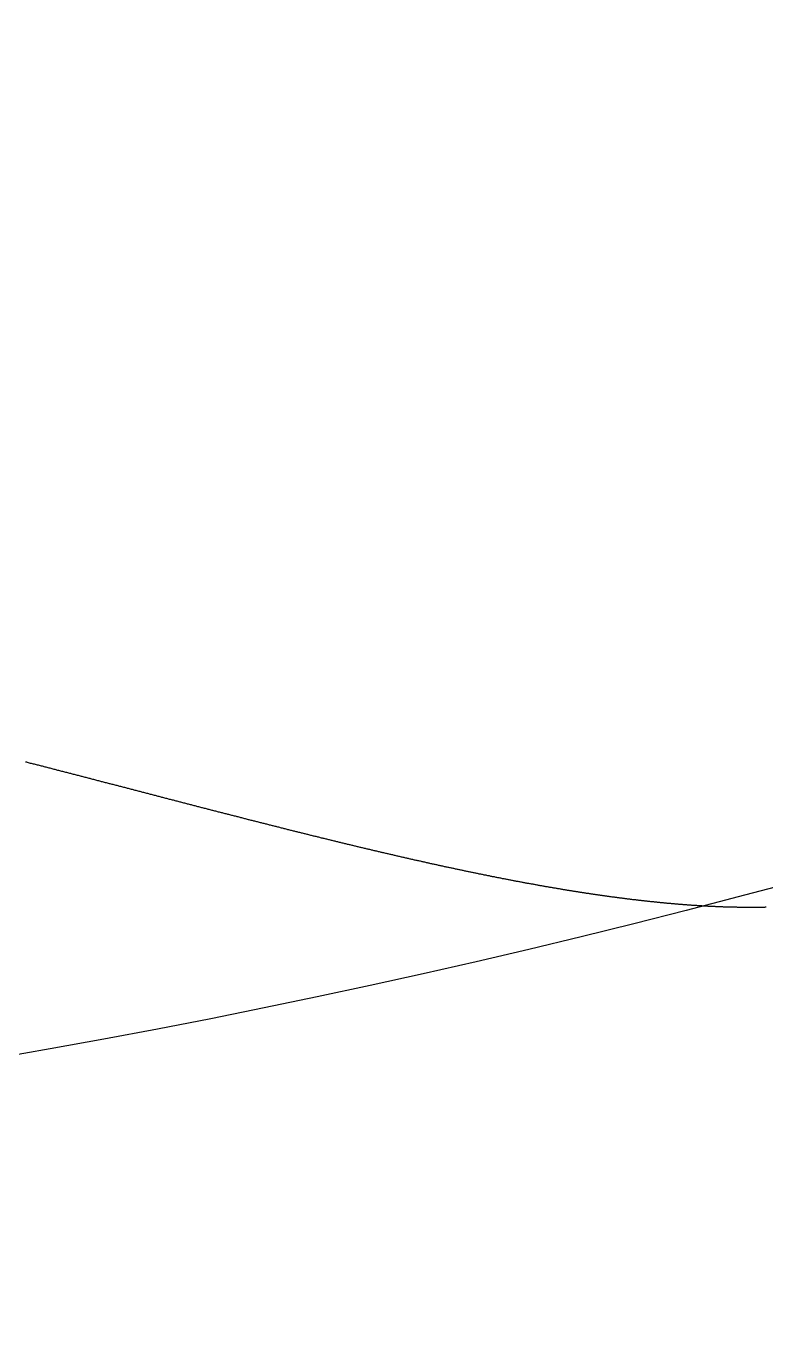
# Model space of a CAD drawing. Header units: millimetres. Extents: x 88 to 97873, y 32 to 55088.
# Drawn here: x 48748.306 to 48749.274, y 5017.401 to 5019.103 of the extents above; entities that cross this region are included whole.
import ezdxf

# ---------------------------------------------------------------- set-up
doc = ezdxf.new("R2010")
doc.units = ezdxf.units.MM
doc.header["$LTSCALE"] = 0.3

msp = doc.modelspace()

# ---------------------------------------------------------------- linework, layer by layer
msp.add_lwpolyline([(48748.3052, 5018.1409), (48748.3065, 5018.1406), (48748.3077, 5018.1402), (48748.309, 5018.1399), (48748.3103, 5018.1396), (48748.3116, 5018.1392), (48748.3129, 5018.1389), (48748.3142, 5018.1386), (48748.3154, 5018.1383), (48748.3167, 5018.1379), (48748.318, 5018.1376), (48748.3193, 5018.1373), (48748.3206, 5018.1369), (48748.3218, 5018.1366), (48748.3231, 5018.1363), (48748.3244, 5018.1359), (48748.3257, 5018.1356), (48748.327, 5018.1353), (48748.3283, 5018.135), (48748.3295, 5018.1346), (48748.3308, 5018.1343), (48748.3321, 5018.134), (48748.3334, 5018.1336), (48748.3346, 5018.1333), (48748.3359, 5018.133), (48748.3372, 5018.1327), (48748.3385, 5018.1323), (48748.3398, 5018.132), (48748.341, 5018.1317), (48748.3423, 5018.1313), (48748.3436, 5018.131), (48748.3449, 5018.1307), (48748.3461, 5018.1304), (48748.3474, 5018.13), (48748.3487, 5018.1297), (48748.35, 5018.1294), (48748.3512, 5018.129), (48748.3525, 5018.1287), (48748.3538, 5018.1284), (48748.3551, 5018.1281), (48748.3563, 5018.1277), (48748.3576, 5018.1274), (48748.3589, 5018.1271), (48748.3602, 5018.1267), (48748.3614, 5018.1264), (48748.3627, 5018.1261), (48748.364, 5018.1257), (48748.3652, 5018.1254), (48748.3665, 5018.1251), (48748.3678, 5018.1248), (48748.3691, 5018.1244), (48748.3703, 5018.1241), (48748.3716, 5018.1238), (48748.3729, 5018.1234), (48748.3741, 5018.1231), (48748.3754, 5018.1228), (48748.3767, 5018.1225), (48748.378, 5018.1221), (48748.3792, 5018.1218), (48748.3805, 5018.1215), (48748.3818, 5018.1211), (48748.383, 5018.1208), (48748.3843, 5018.1205), (48748.3856, 5018.1202), (48748.3868, 5018.1198), (48748.3881, 5018.1195), (48748.3894, 5018.1192), (48748.3906, 5018.1188), (48748.3919, 5018.1185), (48748.3932, 5018.1182), (48748.3944, 5018.1179), (48748.3957, 5018.1175), (48748.397, 5018.1172), (48748.3982, 5018.1169), (48748.3995, 5018.1165), (48748.4008, 5018.1162), (48748.402, 5018.1159), (48748.4033, 5018.1156), (48748.4045, 5018.1152), (48748.4058, 5018.1149), (48748.4071, 5018.1146), (48748.4083, 5018.1143), (48748.4096, 5018.1139), (48748.4109, 5018.1136), (48748.4121, 5018.1133), (48748.4134, 5018.1129), (48748.4146, 5018.1126), (48748.4159, 5018.1123), (48748.4172, 5018.112), (48748.4184, 5018.1116), (48748.4197, 5018.1113), (48748.4209, 5018.111), (48748.4222, 5018.1106), (48748.4235, 5018.1103), (48748.4247, 5018.11), (48748.426, 5018.1097), (48748.4272, 5018.1093), (48748.4285, 5018.109), (48748.4297, 5018.1087), (48748.431, 5018.1084), (48748.4323, 5018.108), (48748.4335, 5018.1077), (48748.4348, 5018.1074), (48748.436, 5018.1071), (48748.4373, 5018.1067), (48748.4385, 5018.1064), (48748.4398, 5018.1061), (48748.4411, 5018.1057), (48748.4423, 5018.1054), (48748.4436, 5018.1051), (48748.4448, 5018.1048), (48748.4461, 5018.1044), (48748.4473, 5018.1041), (48748.4486, 5018.1038), (48748.4498, 5018.1035), (48748.4511, 5018.1031), (48748.4523, 5018.1028), (48748.4536, 5018.1025), (48748.4548, 5018.1022), (48748.4561, 5018.1018), (48748.4573, 5018.1015), (48748.4586, 5018.1012), (48748.4598, 5018.1009), (48748.4611, 5018.1005), (48748.4623, 5018.1002), (48748.4636, 5018.0999), (48748.4648, 5018.0996), (48748.4661, 5018.0992), (48748.4673, 5018.0989), (48748.4686, 5018.0986), (48748.4698, 5018.0983), (48748.4711, 5018.0979), (48748.4723, 5018.0976), (48748.4736, 5018.0973), (48748.4748, 5018.097), (48748.4761, 5018.0966), (48748.4773, 5018.0963), (48748.4786, 5018.096), (48748.4798, 5018.0957), (48748.481, 5018.0953), (48748.4823, 5018.095), (48748.4835, 5018.0947), (48748.4848, 5018.0944), (48748.486, 5018.0941), (48748.4873, 5018.0937), (48748.4885, 5018.0934), (48748.4897, 5018.0931), (48748.491, 5018.0928), (48748.4922, 5018.0924), (48748.4935, 5018.0921), (48748.4947, 5018.0918), (48748.496, 5018.0915), (48748.4972, 5018.0912), (48748.4984, 5018.0908), (48748.4997, 5018.0905), (48748.5009, 5018.0902), (48748.5022, 5018.0899), (48748.5034, 5018.0895), (48748.5046, 5018.0892), (48748.5059, 5018.0889), (48748.5071, 5018.0886), (48748.5083, 5018.0883), (48748.5096, 5018.0879), (48748.5108, 5018.0876), (48748.5121, 5018.0873), (48748.5133, 5018.087), (48748.5145, 5018.0867), (48748.5158, 5018.0863), (48748.517, 5018.086), (48748.5182, 5018.0857), (48748.5195, 5018.0854), (48748.5207, 5018.0851), (48748.5219, 5018.0847), (48748.5232, 5018.0844), (48748.5244, 5018.0841), (48748.5256, 5018.0838), (48748.5269, 5018.0835), (48748.5281, 5018.0831), (48748.5293, 5018.0828), (48748.5306, 5018.0825), (48748.5318, 5018.0822), (48748.533, 5018.0819), (48748.5343, 5018.0816), (48748.5355, 5018.0812), (48748.5367, 5018.0809), (48748.5379, 5018.0806), (48748.5392, 5018.0803), (48748.5404, 5018.08), (48748.5416, 5018.0796), (48748.5429, 5018.0793), (48748.5441, 5018.079), (48748.5453, 5018.0787), (48748.5465, 5018.0784), (48748.5478, 5018.0781), (48748.549, 5018.0777), (48748.5502, 5018.0774), (48748.5514, 5018.0771), (48748.5527, 5018.0768), (48748.5539, 5018.0765), (48748.5551, 5018.0762), (48748.5563, 5018.0759), (48748.5576, 5018.0755), (48748.5588, 5018.0752), (48748.56, 5018.0749), (48748.5612, 5018.0746), (48748.5625, 5018.0743), (48748.5637, 5018.074), (48748.5649, 5018.0737), (48748.5661, 5018.0733), (48748.5673, 5018.073), (48748.5686, 5018.0727), (48748.5698, 5018.0724), (48748.571, 5018.0721), (48748.5722, 5018.0718), (48748.5734, 5018.0715), (48748.5747, 5018.0711), (48748.5759, 5018.0708), (48748.5771, 5018.0705), (48748.5783, 5018.0702), (48748.5795, 5018.0699), (48748.5808, 5018.0696), (48748.582, 5018.0693), (48748.5832, 5018.069), (48748.5844, 5018.0686), (48748.5856, 5018.0683), (48748.5868, 5018.068), (48748.588, 5018.0677), (48748.5893, 5018.0674), (48748.5905, 5018.0671), (48748.5917, 5018.0668), (48748.5929, 5018.0665), (48748.5941, 5018.0662), (48748.5953, 5018.0659), (48748.5965, 5018.0655), (48748.5977, 5018.0652), (48748.599, 5018.0649), (48748.6002, 5018.0646), (48748.6014, 5018.0643), (48748.6026, 5018.064), (48748.6038, 5018.0637), (48748.605, 5018.0634), (48748.6062, 5018.0631), (48748.6074, 5018.0628), (48748.6086, 5018.0625), (48748.6098, 5018.0622), (48748.6111, 5018.0619), (48748.6123, 5018.0615), (48748.6135, 5018.0612), (48748.6147, 5018.0609), (48748.6159, 5018.0606), (48748.6171, 5018.0603), (48748.6183, 5018.06), (48748.6195, 5018.0597), (48748.6207, 5018.0594), (48748.6219, 5018.0591), (48748.6231, 5018.0588), (48748.6243, 5018.0585), (48748.6255, 5018.0582), (48748.6267, 5018.0579), (48748.6279, 5018.0576), (48748.6291, 5018.0573), (48748.6303, 5018.057), (48748.6315, 5018.0567), (48748.6327, 5018.0564), (48748.6339, 5018.0561), (48748.6351, 5018.0558), (48748.6363, 5018.0555), (48748.6375, 5018.0552), (48748.6387, 5018.0549), (48748.6399, 5018.0545), (48748.6411, 5018.0542), (48748.6423, 5018.0539), (48748.6435, 5018.0536), (48748.6447, 5018.0533), (48748.6459, 5018.053), (48748.6471, 5018.0527), (48748.6483, 5018.0524), (48748.6495, 5018.0521), (48748.6507, 5018.0518), (48748.6519, 5018.0515), (48748.6531, 5018.0512), (48748.6543, 5018.0509), (48748.6555, 5018.0506), (48748.6567, 5018.0504), (48748.6579, 5018.0501), (48748.6591, 5018.0498), (48748.6602, 5018.0495), (48748.6614, 5018.0492), (48748.6626, 5018.0489), (48748.6638, 5018.0486), (48748.665, 5018.0483), (48748.6662, 5018.048), (48748.6674, 5018.0477), (48748.6686, 5018.0474), (48748.6698, 5018.0471), (48748.671, 5018.0468), (48748.6721, 5018.0465), (48748.6733, 5018.0462), (48748.6745, 5018.0459), (48748.6757, 5018.0456), (48748.6769, 5018.0453), (48748.6781, 5018.045), (48748.6793, 5018.0447), (48748.6804, 5018.0444), (48748.6816, 5018.0441), (48748.6828, 5018.0439), (48748.684, 5018.0436), (48748.6852, 5018.0433), (48748.6864, 5018.043), (48748.6875, 5018.0427), (48748.6887, 5018.0424), (48748.6899, 5018.0421), (48748.6911, 5018.0418), (48748.6923, 5018.0415), (48748.6935, 5018.0412), (48748.6946, 5018.0409), (48748.6958, 5018.0407), (48748.697, 5018.0404), (48748.6982, 5018.0401), (48748.6993, 5018.0398), (48748.7005, 5018.0395), (48748.7017, 5018.0392), (48748.7029, 5018.0389), (48748.7041, 5018.0386), (48748.7052, 5018.0383), (48748.7064, 5018.0381), (48748.7076, 5018.0378), (48748.7088, 5018.0375), (48748.7099, 5018.0372), (48748.7111, 5018.0369), (48748.7123, 5018.0366), (48748.7135, 5018.0363), (48748.7146, 5018.0361), (48748.7158, 5018.0358), (48748.717, 5018.0355), (48748.7181, 5018.0352), (48748.7193, 5018.0349), (48748.7205, 5018.0346), (48748.7217, 5018.0344), (48748.7228, 5018.0341), (48748.724, 5018.0338), (48748.7252, 5018.0335), (48748.7263, 5018.0332), (48748.7275, 5018.0329), (48748.7287, 5018.0327), (48748.7298, 5018.0324), (48748.731, 5018.0321), (48748.7322, 5018.0318), (48748.7333, 5018.0315), (48748.7345, 5018.0313), (48748.7357, 5018.031), (48748.7368, 5018.0307), (48748.738, 5018.0304), (48748.7392, 5018.0301), (48748.7403, 5018.0299), (48748.7415, 5018.0296), (48748.7427, 5018.0293), (48748.7438, 5018.029), (48748.745, 5018.0287), (48748.7461, 5018.0285), (48748.7473, 5018.0282), (48748.7485, 5018.0279), (48748.7496, 5018.0276), (48748.7508, 5018.0274), (48748.7519, 5018.0271), (48748.7531, 5018.0268), (48748.7543, 5018.0265), (48748.7554, 5018.0263), (48748.7566, 5018.026), (48748.7577, 5018.0257), (48748.7589, 5018.0254), (48748.76, 5018.0252), (48748.7612, 5018.0249), (48748.7624, 5018.0246), (48748.7635, 5018.0244), (48748.7647, 5018.0241), (48748.7658, 5018.0238), (48748.767, 5018.0235), (48748.7681, 5018.0233), (48748.7693, 5018.023), (48748.7704, 5018.0227), (48748.7716, 5018.0225), (48748.7727, 5018.0222), (48748.7739, 5018.0219), (48748.775, 5018.0217), (48748.7762, 5018.0214), (48748.7773, 5018.0211), (48748.7785, 5018.0209), (48748.7796, 5018.0206), (48748.7808, 5018.0203), (48748.7819, 5018.0201), (48748.7831, 5018.0198), (48748.7842, 5018.0195), (48748.7854, 5018.0193), (48748.7865, 5018.019), (48748.7877, 5018.0187), (48748.7888, 5018.0185), (48748.79, 5018.0182), (48748.7911, 5018.0179), (48748.7922, 5018.0177), (48748.7934, 5018.0174), (48748.7945, 5018.0171), (48748.7957, 5018.0169), (48748.7968, 5018.0166), (48748.798, 5018.0164), (48748.7991, 5018.0161), (48748.8002, 5018.0158), (48748.8014, 5018.0156), (48748.8025, 5018.0153), (48748.8037, 5018.0151), (48748.8048, 5018.0148), (48748.8059, 5018.0145), (48748.8071, 5018.0143), (48748.8082, 5018.014), (48748.8093, 5018.0138), (48748.8105, 5018.0135), (48748.8116, 5018.0133), (48748.8127, 5018.013), (48748.8139, 5018.0127), (48748.815, 5018.0125), (48748.8161, 5018.0122), (48748.8173, 5018.012), (48748.8184, 5018.0117), (48748.8195, 5018.0115), (48748.8207, 5018.0112), (48748.8218, 5018.011), (48748.8229, 5018.0107), (48748.8241, 5018.0105), (48748.8252, 5018.0102), (48748.8263, 5018.0099), (48748.8275, 5018.0097), (48748.8286, 5018.0094), (48748.8297, 5018.0092), (48748.8308, 5018.0089), (48748.832, 5018.0087), (48748.8331, 5018.0084), (48748.8342, 5018.0082), (48748.8354, 5018.0079), (48748.8365, 5018.0077), (48748.8376, 5018.0074), (48748.8387, 5018.0072), (48748.8399, 5018.007), (48748.841, 5018.0067), (48748.8421, 5018.0065), (48748.8432, 5018.0062), (48748.8443, 5018.006), (48748.8455, 5018.0057), (48748.8466, 5018.0055), (48748.8477, 5018.0052), (48748.8488, 5018.005), (48748.8499, 5018.0047), (48748.8511, 5018.0045), (48748.8522, 5018.0043), (48748.8533, 5018.004), (48748.8544, 5018.0038), (48748.8555, 5018.0035), (48748.8567, 5018.0033), (48748.8578, 5018.0031), (48748.8589, 5018.0028), (48748.86, 5018.0026), (48748.8611, 5018.0023), (48748.8622, 5018.0021), (48748.8633, 5018.0019), (48748.8645, 5018.0016), (48748.8656, 5018.0014), (48748.8667, 5018.0011), (48748.8678, 5018.0009), (48748.8689, 5018.0007), (48748.87, 5018.0004), (48748.8711, 5018.0002), (48748.8722, 5018), (48748.8733, 5017.9997), (48748.8745, 5017.9995), (48748.8756, 5017.9993), (48748.8767, 5017.999), (48748.8778, 5017.9988), (48748.8789, 5017.9986), (48748.88, 5017.9983), (48748.8811, 5017.9981), (48748.8822, 5017.9979), (48748.8833, 5017.9976), (48748.8844, 5017.9974), (48748.8855, 5017.9972), (48748.8866, 5017.9969), (48748.8877, 5017.9967), (48748.8888, 5017.9965), (48748.8899, 5017.9963), (48748.891, 5017.996), (48748.8921, 5017.9958), (48748.8932, 5017.9956), (48748.8943, 5017.9953), (48748.8954, 5017.9951), (48748.8965, 5017.9949), (48748.8976, 5017.9947), (48748.8987, 5017.9944), (48748.8998, 5017.9942), (48748.9009, 5017.994), (48748.902, 5017.9938), (48748.9031, 5017.9936), (48748.9042, 5017.9933), (48748.9053, 5017.9931), (48748.9064, 5017.9929), (48748.9075, 5017.9927), (48748.9086, 5017.9924), (48748.9097, 5017.9922), (48748.9108, 5017.992), (48748.9119, 5017.9918), (48748.913, 5017.9916), (48748.914, 5017.9913), (48748.9151, 5017.9911), (48748.9162, 5017.9909), (48748.9173, 5017.9907), (48748.9184, 5017.9905), (48748.9195, 5017.9903), (48748.9206, 5017.99), (48748.9217, 5017.9898), (48748.9228, 5017.9896), (48748.9238, 5017.9894), (48748.9249, 5017.9892), (48748.926, 5017.989), (48748.9271, 5017.9888), (48748.9282, 5017.9886), (48748.9293, 5017.9883), (48748.9303, 5017.9881), (48748.9314, 5017.9879), (48748.9325, 5017.9877), (48748.9336, 5017.9875), (48748.9347, 5017.9873), (48748.9357, 5017.9871), (48748.9368, 5017.9869), (48748.9379, 5017.9867), (48748.939, 5017.9865), (48748.9401, 5017.9863), (48748.9411, 5017.986), (48748.9422, 5017.9858), (48748.9433, 5017.9856), (48748.9444, 5017.9854), (48748.9454, 5017.9852), (48748.9465, 5017.985), (48748.9476, 5017.9848), (48748.9487, 5017.9846), (48748.9497, 5017.9844), (48748.9508, 5017.9842), (48748.9519, 5017.984), (48748.953, 5017.9838), (48748.954, 5017.9836), (48748.9551, 5017.9834), (48748.9562, 5017.9832), (48748.9572, 5017.983), (48748.9583, 5017.9828), (48748.9594, 5017.9826), (48748.9605, 5017.9824), (48748.9615, 5017.9822), (48748.9626, 5017.982), (48748.9637, 5017.9818), (48748.9647, 5017.9816), (48748.9658, 5017.9814), (48748.9669, 5017.9812), (48748.9679, 5017.981), (48748.969, 5017.9809), (48748.97, 5017.9807), (48748.9711, 5017.9805), (48748.9722, 5017.9803), (48748.9732, 5017.9801), (48748.9743, 5017.9799), (48748.9754, 5017.9797), (48748.9764, 5017.9795), (48748.9775, 5017.9793), (48748.9785, 5017.9791), (48748.9796, 5017.979), (48748.9806, 5017.9788), (48748.9817, 5017.9786), (48748.9828, 5017.9784), (48748.9838, 5017.9782), (48748.9849, 5017.978), (48748.9859, 5017.9778), (48748.987, 5017.9777), (48748.988, 5017.9775), (48748.9891, 5017.9773), (48748.9901, 5017.9771), (48748.9912, 5017.9769), (48748.9922, 5017.9767), (48748.9933, 5017.9766), (48748.9943, 5017.9764), (48748.9954, 5017.9762), (48748.9964, 5017.976), (48748.9975, 5017.9758), (48748.9985, 5017.9757), (48748.9996, 5017.9755), (48749.0006, 5017.9753), (48749.0017, 5017.9751), (48749.0027, 5017.9749), (48749.0038, 5017.9748), (48749.0048, 5017.9746), (48749.0059, 5017.9744), (48749.0069, 5017.9743), (48749.008, 5017.9741), (48749.009, 5017.9739), (48749.01, 5017.9737), (48749.0111, 5017.9736), (48749.0121, 5017.9734), (48749.0132, 5017.9732), (48749.0142, 5017.973), (48749.0152, 5017.9729), (48749.0163, 5017.9727), (48749.0173, 5017.9725), (48749.0184, 5017.9724), (48749.0194, 5017.9722), (48749.0204, 5017.972), (48749.0215, 5017.9719), (48749.0225, 5017.9717), (48749.0235, 5017.9715), (48749.0246, 5017.9714), (48749.0256, 5017.9712), (48749.0266, 5017.971), (48749.0277, 5017.9709), (48749.0287, 5017.9707), (48749.0297, 5017.9706), (48749.0308, 5017.9704), (48749.0318, 5017.9702), (48749.0328, 5017.9701), (48749.0339, 5017.9699), (48749.0349, 5017.9698), (48749.0359, 5017.9696), (48749.0369, 5017.9694), (48749.038, 5017.9693), (48749.039, 5017.9691), (48749.04, 5017.969), (48749.0411, 5017.9688), (48749.0421, 5017.9687), (48749.0431, 5017.9685), (48749.0441, 5017.9684), (48749.0451, 5017.9682), (48749.0462, 5017.9681), (48749.0472, 5017.9679), (48749.0482, 5017.9678), (48749.0492, 5017.9676), (48749.0503, 5017.9675), (48749.0513, 5017.9673), (48749.0523, 5017.9672), (48749.0533, 5017.967), (48749.0543, 5017.9669), (48749.0553, 5017.9667), (48749.0564, 5017.9666), (48749.0574, 5017.9664), (48749.0584, 5017.9663), (48749.0594, 5017.9661), (48749.0604, 5017.966), (48749.0614, 5017.9658), (48749.0625, 5017.9657), (48749.0635, 5017.9656), (48749.0645, 5017.9654), (48749.0655, 5017.9653), (48749.0665, 5017.9651), (48749.0675, 5017.965), (48749.0685, 5017.9649), (48749.0695, 5017.9647), (48749.0705, 5017.9646), (48749.0715, 5017.9644), (48749.0726, 5017.9643), (48749.0736, 5017.9642), (48749.0746, 5017.964), (48749.0756, 5017.9639), (48749.0766, 5017.9638), (48749.0776, 5017.9636), (48749.0786, 5017.9635), (48749.0796, 5017.9634), (48749.0806, 5017.9632), (48749.0816, 5017.9631), (48749.0826, 5017.963), (48749.0836, 5017.9628), (48749.0846, 5017.9627), (48749.0856, 5017.9626), (48749.0866, 5017.9625), (48749.0876, 5017.9623), (48749.0886, 5017.9622), (48749.0896, 5017.9621), (48749.0906, 5017.9619), (48749.0916, 5017.9618), (48749.0926, 5017.9617), (48749.0936, 5017.9616), (48749.0946, 5017.9614), (48749.0956, 5017.9613), (48749.0965, 5017.9612), (48749.0975, 5017.9611), (48749.0985, 5017.961), (48749.0995, 5017.9608), (48749.1005, 5017.9607), (48749.1015, 5017.9606), (48749.1025, 5017.9605), (48749.1035, 5017.9604), (48749.1045, 5017.9603), (48749.1055, 5017.9601), (48749.1064, 5017.96), (48749.1074, 5017.9599), (48749.1084, 5017.9598), (48749.1094, 5017.9597), (48749.1104, 5017.9596), (48749.1114, 5017.9595), (48749.1124, 5017.9593), (48749.1133, 5017.9592), (48749.1143, 5017.9591), (48749.1153, 5017.959), (48749.1163, 5017.9589), (48749.1173, 5017.9588), (48749.1182, 5017.9587), (48749.1192, 5017.9586), (48749.1202, 5017.9585), (48749.1212, 5017.9584), (48749.1221, 5017.9583), (48749.1231, 5017.9582), (48749.1241, 5017.9581), (48749.1251, 5017.958), (48749.1261, 5017.9579), (48749.127, 5017.9578), (48749.128, 5017.9577), (48749.129, 5017.9576), (48749.1299, 5017.9575), (48749.1309, 5017.9574), (48749.1319, 5017.9573), (48749.1329, 5017.9572), (48749.1338, 5017.9571), (48749.1348, 5017.957), (48749.1358, 5017.9569), (48749.1367, 5017.9568), (48749.1377, 5017.9567), (48749.1387, 5017.9566), (48749.1396, 5017.9565), (48749.1406, 5017.9564), (48749.1416, 5017.9563), (48749.1425, 5017.9562), (48749.1435, 5017.9561), (48749.1444, 5017.956), (48749.1454, 5017.956), (48749.1464, 5017.9559), (48749.1473, 5017.9558), (48749.1483, 5017.9557), (48749.1493, 5017.9556), (48749.1502, 5017.9555), (48749.1512, 5017.9554), (48749.1521, 5017.9553), (48749.1531, 5017.9553), (48749.154, 5017.9552), (48749.155, 5017.9551), (48749.156, 5017.955), (48749.1569, 5017.9549), (48749.1579, 5017.9549), (48749.1588, 5017.9548), (48749.1598, 5017.9547), (48749.1607, 5017.9546), (48749.1617, 5017.9545), (48749.1626, 5017.9545), (48749.1636, 5017.9544), (48749.1645, 5017.9543), (48749.1655, 5017.9542), (48749.1664, 5017.9542), (48749.1674, 5017.9541), (48749.1683, 5017.954), (48749.1693, 5017.954), (48749.1702, 5017.9539), (48749.1711, 5017.9538), (48749.1721, 5017.9538), (48749.173, 5017.9537), (48749.174, 5017.9536), (48749.1749, 5017.9535), (48749.1759, 5017.9535), (48749.1768, 5017.9534), (48749.1777, 5017.9534), (48749.1787, 5017.9533), (48749.1796, 5017.9532), (48749.1806, 5017.9532), (48749.1815, 5017.9531), (48749.1824, 5017.953), (48749.1834, 5017.953), (48749.1843, 5017.9529), (48749.1852, 5017.9529), (48749.1862, 5017.9528), (48749.1871, 5017.9527), (48749.188, 5017.9527), (48749.189, 5017.9526), (48749.1899, 5017.9526), (48749.1908, 5017.9525), (48749.1918, 5017.9525), (48749.1927, 5017.9524), (48749.1936, 5017.9524), (48749.1946, 5017.9523), (48749.1955, 5017.9523), (48749.1964, 5017.9522), (48749.1973, 5017.9522), (48749.1983, 5017.9521), (48749.1992, 5017.9521), (48749.2001, 5017.952), (48749.201, 5017.952), (48749.202, 5017.9519), (48749.2029, 5017.9519), (48749.2038, 5017.9518), (48749.2047, 5017.9518), (48749.2056, 5017.9517), (48749.2066, 5017.9517), (48749.2075, 5017.9517), (48749.2084, 5017.9516), (48749.2093, 5017.9516), (48749.2102, 5017.9515), (48749.2112, 5017.9515), (48749.2121, 5017.9515), (48749.213, 5017.9514), (48749.2139, 5017.9514), (48749.2148, 5017.9514), (48749.2157, 5017.9513), (48749.2166, 5017.9513), (48749.2176, 5017.9513), (48749.2185, 5017.9512), (48749.2194, 5017.9512), (48749.2203, 5017.9512), (48749.2212, 5017.9511), (48749.2221, 5017.9511), (48749.223, 5017.9511), (48749.2239, 5017.9511), (48749.2248, 5017.951), (48749.2257, 5017.951), (48749.2266, 5017.951), (48749.2275, 5017.9509), (48749.2284, 5017.9509), (48749.2293, 5017.9509), (48749.2302, 5017.9509), (48749.2312, 5017.9509), (48749.2321, 5017.9508), (48749.233, 5017.9508), (48749.2339, 5017.9508), (48749.2348, 5017.9508), (48749.2356, 5017.9508), (48749.2365, 5017.9507), (48749.2374, 5017.9507), (48749.2383, 5017.9507), (48749.2392, 5017.9507), (48749.2401, 5017.9507), (48749.241, 5017.9507), (48749.2419, 5017.9507), (48749.2428, 5017.9507), (48749.2437, 5017.9506), (48749.2446, 5017.9506), (48749.2455, 5017.9506), (48749.2464, 5017.9506), (48749.2473, 5017.9506), (48749.2482, 5017.9506), (48749.249, 5017.9506), (48749.2499, 5017.9506), (48749.2508, 5017.9506), (48749.2517, 5017.9506), (48749.2526, 5017.9506), (48749.2535, 5017.9506), (48749.2544, 5017.9506), (48749.2552, 5017.9506), (48749.2561, 5017.9506), (48749.257, 5017.9506), (48749.2579, 5017.9506), (48749.2588, 5017.9506), (48749.2596, 5017.9506), (48749.2605, 5017.9506), (48749.2614, 5017.9506), (48749.2623, 5017.9506), (48749.2632, 5017.9506), (48749.264, 5017.9506), (48749.2649, 5017.9506), (48749.2658, 5017.9506), (48749.2667, 5017.9507), (48749.2675, 5017.9507), (48749.2684, 5017.9507), (48749.2693, 5017.9507), (48749.2701, 5017.9507), (48749.271, 5017.9507), (48749.2719, 5017.9507), (48749.2728, 5017.9507), (48749.2736, 5017.9508), (48749.2745, 5017.9508)])
for radius in [18.5479, 14.363, 11.4141]:
    msp.add_circle((48746.3172, 5029.0009), radius)

doc.saveas('drawing.dxf')
